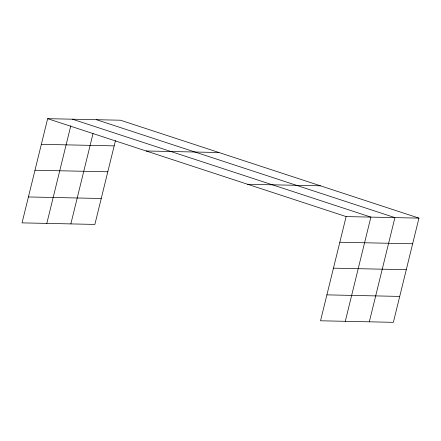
<?xml version="1.0" encoding="UTF-8"?>
<svg xmlns="http://www.w3.org/2000/svg" width="441" height="441" viewBox="0 0 441 441"><rect width="100%" height="100%" fill="white"/><g stroke="black" fill="none" stroke-linecap="round" stroke-linejoin="round"><path stroke-width="0.66" d="M418.95 218.124L346.124 216.586L320.53 320.789L393.355 322.327L418.95 218.124L120.47 120.211L47.645 118.673L22.05 222.876L94.876 224.414L115.465 140.602M46.812 223.4L70.792 125.773M70.847 223.907L93.045 133.518M345.286 321.313L370.881 217.11L72.407 119.197M369.321 321.82L394.916 217.617L96.441 119.704M41.344 144.328L114.169 145.866M146.142 150.982L218.968 152.52M34.977 170.248L107.802 171.786M247.627 184.277L320.453 185.81M28.417 196.956L101.243 198.494M339.818 242.241L412.649 243.779M333.451 268.161L406.282 269.699M326.897 294.869L399.722 296.407M47.645 118.673L346.124 216.586"/></g></svg>
